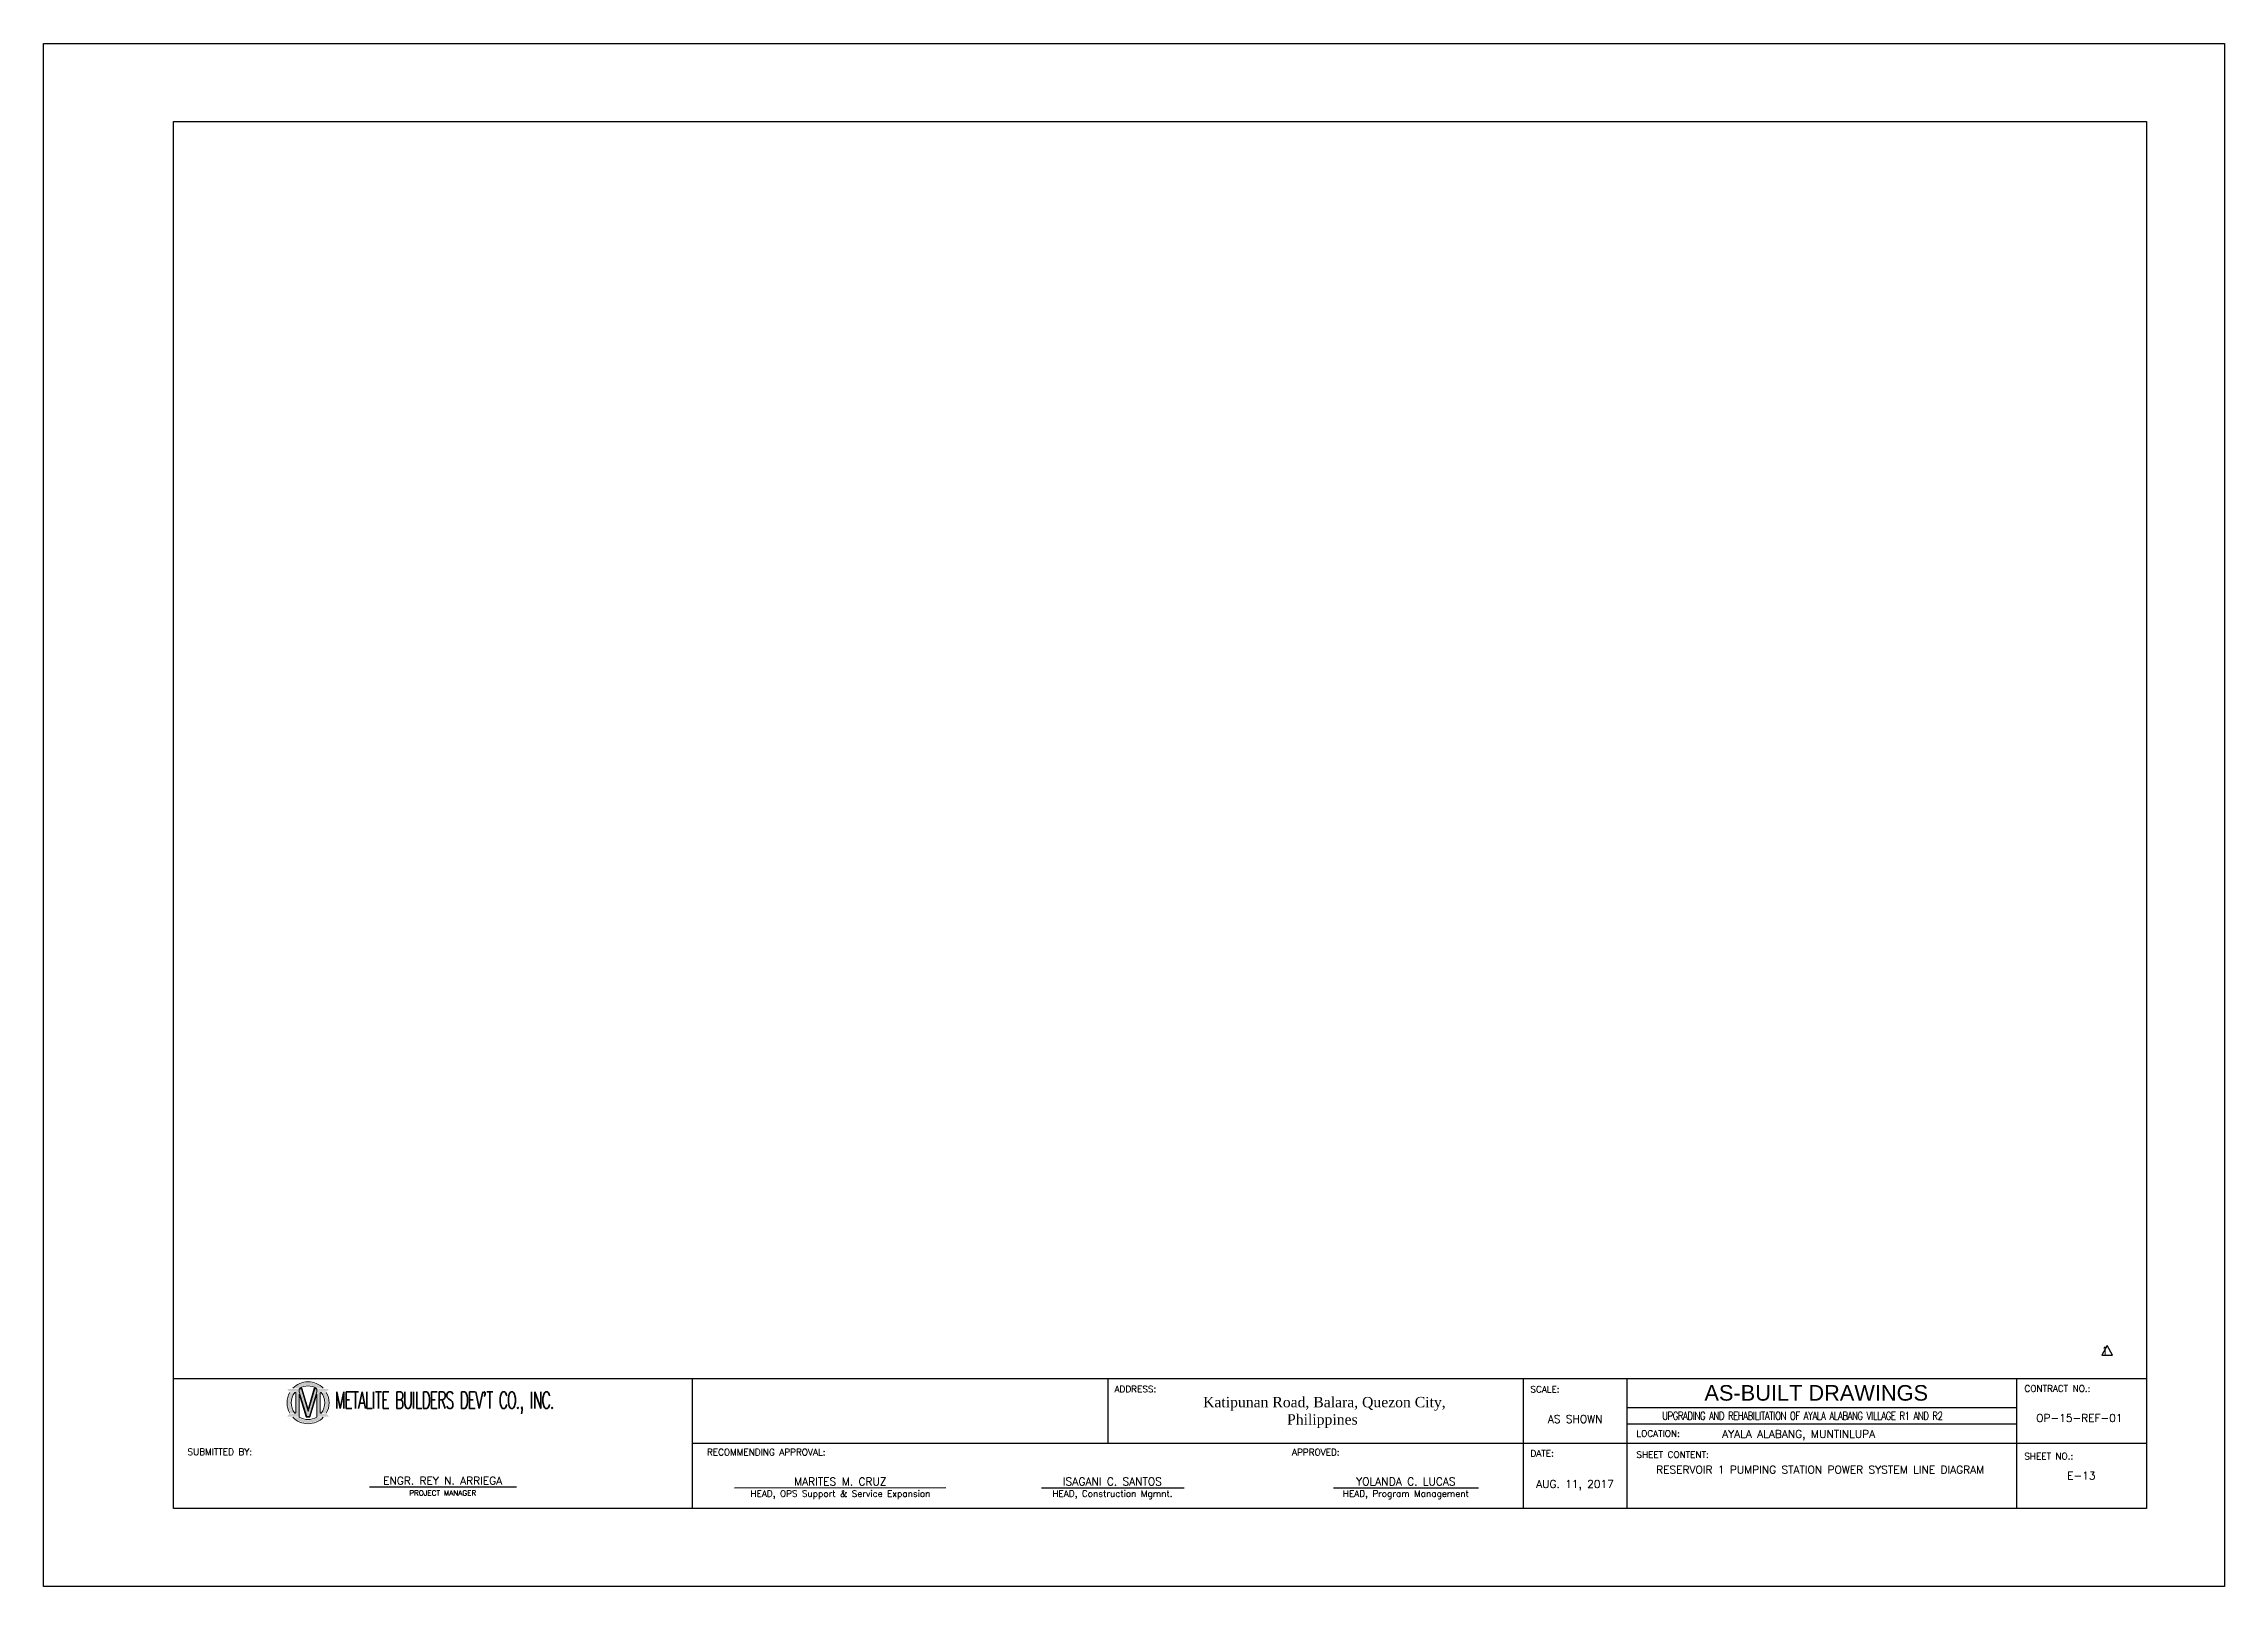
# Model space of a CAD drawing. Header units: millimetres. Extents: x 218407 to 1038532, y 22679 to 193677.
# Drawn here: x 939978 to 981978, y 22679 to 52379 of the extents above; entities that cross this region are included whole.
import ezdxf
from ezdxf.enums import TextEntityAlignment as Align

# ---------------------------------------------------------------- set-up
doc = ezdxf.new("R2010")
doc.units = ezdxf.units.MM
doc.header["$LTSCALE"] = 1000
doc.header["$MEASUREMENT"] = 0
for name, color, linetype in [('CYAN', 4, 'Continuous'), ('GREEN', 3, 'Continuous'), ('T_BLK_LINE', 1, 'Continuous'), ('T_BLK_TXT', 3, 'Continuous')]:
    doc.layers.add(name, color=color, linetype=linetype)
doc.styles.add('Arial', font='arial.ttf')
doc.styles.add('GARABOLD', font='GARABD.TTF')
doc.styles.add('SIMPLEX', font='simplex.shx', dxfattribs={"width": 0.8})
doc.styles.add('TIMES', font='times.ttf')

# ---------------------------------------------------------------- blocks, each defined once
blk = doc.blocks.new('METALITE_LOGO')
at = {"lineweight": 9}
h = blk.add_hatch(color=1, dxfattribs=at)
edge = h.paths.add_edge_path()
edge.add_line((978.3316345214844, -626.0402281964166), (731.5454098809278, -626.0402281964166))
edge.add_arc((731.5454099178314, -548.4017905676706), 77.63843762148606, 180, 270, ccw=False)
edge.add_line((653.9069722890854, -548.4017905676706), (653.9069722890854, 548.4017907919656))
edge.add_arc((731.5454099178314, 548.4017907893317), 77.63843762148606, 90, 179.999999999987, ccw=False)
edge.add_line((731.5454099178314, 626.0402284180777), (978.331634558388, 626.0402284180777))
edge.add_arc((936.7332690954208, 877.047643444504), 254.4310248207057, 279.409854761092, 337.8981977958751)
edge.add_line((1172.467887282372, 781.3171036457675), (533.76425872049, 781.3171036457675))
edge.add_line((533.7642586231232, 781.3171036457675), (533.7642586231232, -781.3171034321099))
edge.add_line((533.7642586231232, -781.317103394304), (1172.467887185005, -781.317103394304))
edge.add_arc((936.7332690954208, -877.0476431930406), 254.4310248207068, 22.10180220412515, 80.59014523890784)
edge = h.paths.add_edge_path(flags=17)
edge.add_line((982.8502552509308, 587.2210096037047), (796.5857543131788, 587.2210096037047))
edge.add_arc((0, 1.406328919983935e-07), 989.6349721814967, -36.3966140599631, 36.39661405996321, ccw=False)
edge.add_line((796.5857543945312, -587.2210093522413), (982.8502553322833, -587.2210093522413))
edge.add_arc((0, 1.406328919983935e-07), 1144.911847424468, 329.1430582480825, 390.8569417519176)
edge = h.paths.add_edge_path()
edge.add_line((798.8739268779755, -820.1363222384794), (553.8535824696373, -820.1363222384794))
edge.add_arc((0, 1.406328919983935e-07), 989.6349721814959, 235.968098313157, 304.03190168684296, ccw=False)
edge.add_line((-553.8535826206207, -820.1363222384794), (-798.8739270289589, -820.1363222384794))
edge.add_arc((0, 1.406328919983935e-07), 1144.911847424467, 225.7524198743465, 314.2475801256535)
h.paths.add_polyline_path([(495.6164759397507, 626.0402284180777), (495.6164759397507, 781.3171036457675), (379.7525721788406, 781.3171036457675), (0, -497.3327720845086), (-379.7525721788406, 781.3171036457675), (-495.61647605896, 781.3171036457675), (-495.61647605896, 626.0402284180777), (-77.63843762874603, -781.317103394304), (77.63843750953674, -781.317103394304)])
edge = h.paths.add_edge_path()
edge.add_line((-533.7642586231232, 781.3171036457675), (-1172.467887185005, 781.3171036457675))
edge.add_arc((-936.7332692146301, 877.047643444504), 254.4310248207063, 202.1018022041251, 260.5901452388852)
edge.add_line((-978.3316345214844, 626.0402284180777), (-731.5454098809278, 626.0402284180777))
edge.add_arc((-731.5454099178314, 548.4017907893317), 77.63843762148606, 0, 90, ccw=False)
edge.add_line((-653.9069721698761, 548.4017907893317), (-653.9069721698761, -548.4017905703045))
edge.add_arc((-731.5454099178314, -548.4017905676706), 77.63843762148606, -90.00000000000028, 0, ccw=False)
edge.add_line((-731.5454099178314, -626.0402281964166), (-978.331634558388, -626.0402281964166))
edge.add_arc((-936.7332692146301, -877.0476431930406), 254.4310248207059, 99.40985476111305, 157.8981977958751)
edge.add_line((-1172.467887163162, -781.317103394304), (-533.7642586012807, -781.317103394304))
edge.add_line((-533.7642586231232, -781.317103394304), (-533.7642586231232, 781.3171036835734))
edge = h.paths.add_edge_path(flags=17)
edge.add_line((-796.5857543945312, 587.2210096037047), (-982.8502553322833, 587.2210096037047))
edge.add_arc((0, 1.406328919983935e-07), 1144.911847424468, 149.1430582480824, 210.8569417519175)
edge.add_line((-982.8502553701401, -587.2210093522413), (-796.5857544323881, -587.2210093522413))
edge.add_arc((0, 1.406328919983935e-07), 989.6349721814956, 143.6033859400368, 216.3966140599632, ccw=False)
edge = h.paths.add_edge_path()
edge.add_line((-798.8739269971848, 820.1363224899428), (-553.8535825888466, 820.1363224899428))
edge.add_arc((0, 1.406328919983935e-07), 989.634972181496, 55.9680983131571, 124.0319016868429, ccw=False)
edge.add_line((553.8535826206207, 820.1363224899428), (798.8739270289589, 820.1363224899428))
edge.add_arc((0, 1.406328919983935e-07), 1144.911847424468, 45.75241987434652, 134.2475801256535)
at = {"color": 1, "lineweight": 9}
for points in [[(-692.7261910438538, 548.4017907595294, 0.4142135623731083), (-731.5454099178314, 587.2210095739024), (-747.8115289211273, 587.2210095739024, 0.3457032720415444), (-747.8115289211273, -587.2210093820436), (-731.5454099178314, -587.2210093820436, 0.4142135623731146), (-692.7261910438538, -548.4017905974729)], [(494.9450397491455, 487.4300510203498), (106.6044135093689, -820.1363222682817), (-106.6044136285782, -820.1363222682817), (-494.9450398683548, 487.4300510203498), (-494.9450398683548, -811.8374247932775, 0.2807954769267522), (494.9450397491455, -811.8374247932775)], [(350.7865961790085, 820.1363224303382), (481.0686122179031, 820.1363224303382, 0.2716440601452209), (-481.0686122179031, 820.1363224303382), (-350.7865962982178, 820.1363224303382), (0, -360.9833606267316)], [(747.8115289211273, 587.2210095739024), (731.5454099178314, 587.2210095739024, 0.4142135623731083), (692.7261910438538, 548.4017907595294), (692.7261910438538, -548.4017905974729, 0.4142135623731146), (731.5454099178314, -587.2210093820436), (747.8115289211273, -587.2210093820436, 0.3457032720415446)]]:
    blk.add_lwpolyline(points, format="xyb", close=True, dxfattribs=at)
blk.add_lwpolyline([(495.6164759397507, 626.0402283882754), (495.6164759397507, 781.3171036159652), (379.7525721788406, 781.3171036159652), (0, -497.332772114311), (-379.7525721788406, 781.3171036159652), (-495.61647605896, 781.3171036159652), (-495.61647605896, 626.0402283882754), (-77.63843762874603, -781.3171034241063), (77.63843750953674, -781.3171034241063)], close=True, dxfattribs=at)
for start, end in [(150.3762595772165, 209.6237404227835), (43.65877577178897, 136.341224228211), (330.3762595772165, 29.62374042278347), (223.658775771789, 316.341224228211)]:
    blk.add_arc((0, 1.108305696106981e-07), 1187.980006041343, start, end, dxfattribs=at)

msp = doc.modelspace()

# ---------------------------------------------------------------- linework, layer by layer
msp.add_line((949361.3364568395, 26679), (980477.5, 26679))
at = {"color": 6}
msp.add_lwpolyline([(942477.5000000001, 50879), (980477.5, 50879), (980477.5, 24179), (942477.5000000001, 24179)], close=True, dxfattribs=at)
at = {"color": 2, "flags": 128}
msp.add_lwpolyline([(979616.269497016, 27130.5), (979824.730502983, 27130.5), (979720.5, 27318.11490536898), (979616.269497016, 27130.5)], dxfattribs=at)
at = {"color": 6}
msp.add_lwpolyline([(942477.5000000001, 26679), (980477.5, 26679)], dxfattribs=at)
at = {"color": 4}
for points in [[(952477.5, 24179), (952477.5, 26679)], [(968477.5, 24179), (968477.5, 26679)], [(968477.5, 24179), (968477.5, 26679)], [(970477.5, 24179), (970477.5, 26679)], [(977977.5, 24179), (977977.5, 26679)]]:
    msp.add_lwpolyline(points, dxfattribs=at)
msp.add_lwpolyline([(960477.5, 25429), (960477.5, 26679)])
at = {"layer": 'Defpoints'}
msp.add_lwpolyline([(939977.5000000001, 52379), (981977.5, 52379), (981977.5, 22679), (939977.5000000001, 22679)], close=True, dxfattribs=at)
at = {"layer": 'T_BLK_LINE', "color": 2}
for p, q in [((977977.5, 26118.44040804356), (970477.5, 26118.44040804356)), ((977977.5, 25803.51191923395), (970477.5, 25803.51191923395)), ((980477.5, 25429), (952477.5, 25429))]:
    msp.add_line(p, q, dxfattribs=at)
at = {"layer": 'T_BLK_LINE', "color": 3}
for p, q in [((946252.8066972926, 24593.85022110119), (949084.0006271733, 24595.722626945)), ((953284.4253818563, 24578.61357187387), (957355.4935760738, 24580.48597771861))]:
    msp.add_line(p, q, dxfattribs=at)
for points in [[(959195.5270725396, 24578.62916440424), (961941.3977625349, 24578.62916440424)], [(964818.7130572922, 24578.62916440424), (967609.4676165136, 24578.62916440424)]]:
    msp.add_lwpolyline(points, dxfattribs=at)

# ---------------------------------------------------------------- block references
at = {"xscale": 0.3405751915590323, "yscale": 0.3405751915590323, "zscale": 0.3405751915590323}
msp.add_blockref('METALITE_LOGO', (945070.4613541114, 26214.01200493798), dxfattribs=at)

# ---------------------------------------------------------------- texts
at = {"color": 1, "insert": (945589.4175844361, 26426.52451870032), "char_height": 326.2825374489294, "attachment_point": 1, "style": 'GARABOLD'}
msp.add_mtext_dynamic_manual_height_columns("\\pt14356;{\\Fromant|c0;\\W0.6;\\T0.9;METALITE BUILDERS DEV'T CO., INC.}", width=6888.082415563986, gutter_width=250, heights=[0], dxfattribs=at)
at = {"insert": (962222.9402730525, 26326.06220213883), "char_height": 200.0000000000001, "attachment_point": 1, "style": 'TIMES'}
msp.add_mtext_dynamic_manual_height_columns('\\pi85.098;{\\C1;Katipunan Road, Balara, Quezon City, \\P\\pi1702.3;Philippines}', width=4718.285354257328, gutter_width=12.5, heights=[0], dxfattribs=at)
at = {"color": 3, "insert": (970525.1019947988, 26037.03131638654), "char_height": 150.0000000000001, "attachment_point": 1, "style": 'GARABOLD'}
msp.add_mtext_dynamic_manual_height_columns('\\pi624.14;{\\Fromans|c0;\\W0.8;\\T0.92;UPGRADING AND REHABILITATION OF AYALA ALABANG VILLAGE R1 AND R2}', width=7452.398005201248, gutter_width=250, heights=[0], dxfattribs=at)
at = {"layer": 'CYAN', "style": 'SIMPLEX'}
msp.add_text('E-13', height=150, dxfattribs=at).set_placement((978951.4381091871, 24734.73769897131, 17.62377274897098))
at = {"layer": 'GREEN', "style": 'SIMPLEX'}
msp.add_text('RESERVOIR 1 PUMPING STATION POWER SYSTEM LINE DIAGRAM', height=150, dxfattribs=at).set_placement((974190.4822979802, 24924.21888987632, 17.62377274897098), align=Align.MIDDLE_CENTER)
at = {"layer": 'GREEN', "insert": (979725.653605674, 27139.54424576109), "char_height": 150, "width": 92.27880917740684, "attachment_point": 9, "style": 'SIMPLEX'}
msp.add_mtext('{\\C3;1}', dxfattribs=at)
at = {"layer": 'T_BLK_TXT', "color": 2, "style": 'SIMPLEX'}
for s, p in [('ADDRESS:', (960601.9455259491, 26415.66677923314)), ('SCALE:', (968612.7889561278, 26410.34276440833)), ('CONTRACT NO.:', (978127.5708393995, 26424.28722363338)), ('LOCATION:', (970654.2166756052, 25557.721820971)), ('SUBMITTED BY:', (942749.4835355218, 25207.10449747834)), ('RECOMMENDING APPROVAL:', (952753.0436878267, 25200.64963312913)), ('APPROVED:', (964021.0179339242, 25198.93654376641)), ('DATE:', (968612.7889561278, 25177.1215876434)), ('SHEET CONTENT:', (970654.2166756052, 25153.08586942963)), ('SHEET NO.:', (978123.535196638, 25122.65174476244))]:
    msp.add_text(s, height=125.0000000000001, dxfattribs=at).set_placement(p)
at = {"layer": 'T_BLK_TXT', "color": 2}
for s, height, style, p in [('AS-BUILT DRAWINGS', 300.0000000000002, 'Arial', (974117.011218678, 26254.37930542976)), ('PROJECT MANAGER', 101.9632929527904, 'SIMPLEX', (947664.3405032294, 24425.70115224831)), ('HEAD, OPS Support & Service Expansion', 125.0000000000001, 'SIMPLEX', (955323.9799268886, 24401.90997643303)), ('HEAD, Construction Mgmnt.', 125.0000000000001, 'SIMPLEX', (960563.4707638854, 24402.42944845092)), ('HEAD, Program Management', 125.0000000000001, 'SIMPLEX', (966213.2924216276, 24402.42944845092))]:
    msp.add_text(s, height=height, dxfattribs=dict(at, style=style)).set_placement(p, align=Align.CENTER)
at = {"layer": 'T_BLK_TXT', "color": 3, "style": 'SIMPLEX'}
for s, p in [('AS SHOWN', (969472.9838655549, 25824.00961687975)), ('ENGR. REY N. ARRIEGA', (947662.0105588053, 24637.56514094863)), ('MARITES M. CRUZ', (955321.6499824645, 24622.32849172316)), ('ISAGANI C. SANTOS', (960561.1408194613, 24622.84796374012)), ('YOLANDA C. LUCAS', (966213.2924216276, 24622.84796374012)), ('AUG. 11, 2017', (969472.9838655549, 24574.00961687975))]:
    msp.add_text(s, height=150.0000000000001, dxfattribs=at).set_placement(p, align=Align.CENTER)
for s, p in [('AYALA ALABANG, MUNTINLUPA', (972305.8080411444, 25537.38443141803)), ('OP-15-REF-01', (978353.4453822998, 25846.62158307526))]:
    msp.add_text(s, height=150.0000000000001, dxfattribs=at).set_placement(p)
at = {"layer": 'T_BLK_TXT', "color": 1, "style": 'Arial'}
msp.add_text('"ORIGINAL SIGNED"', height=4, dxfattribs=at).set_placement((958119.5509541971, 24622.20104229015, 17.62377274897098), align=Align.CENTER)

doc.saveas('drawing.dxf')
